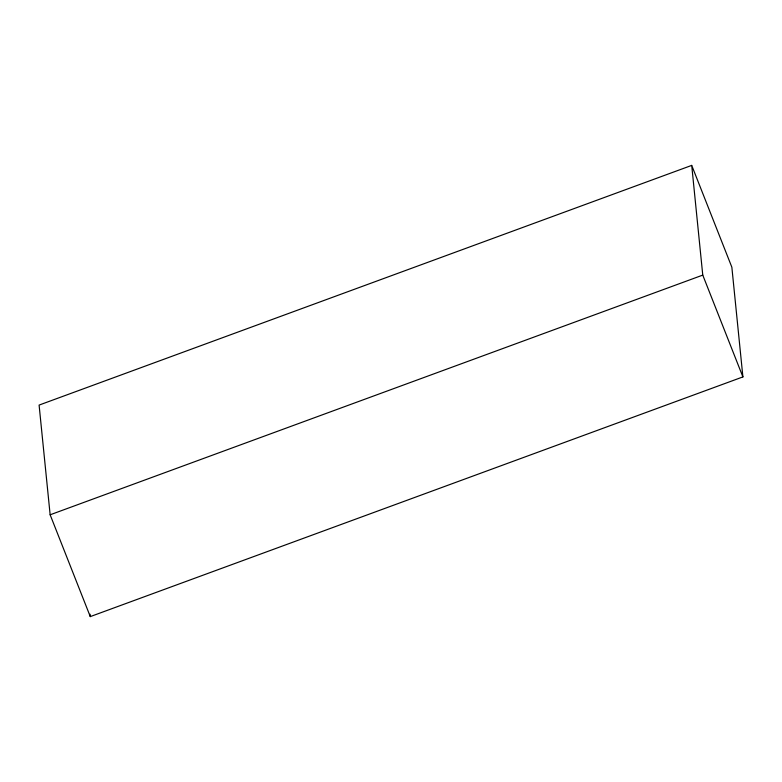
<?xml version="1.0" encoding="UTF-8"?>
<svg xmlns="http://www.w3.org/2000/svg" width="782" height="782" viewBox="0 0 782 782"><rect width="100%" height="100%" fill="white"/><g stroke="black" fill="none" stroke-linecap="round" stroke-linejoin="round"><path stroke-width="1.17" d="M691.718 165.393L39.1 405.086L50.146 514.791L90.282 616.607L742.9 376.914L731.854 267.209L691.718 165.393L702.764 275.108L742.9 376.914M50.146 514.791L702.764 275.108M90.038 614.193L90.282 616.607"/></g></svg>
